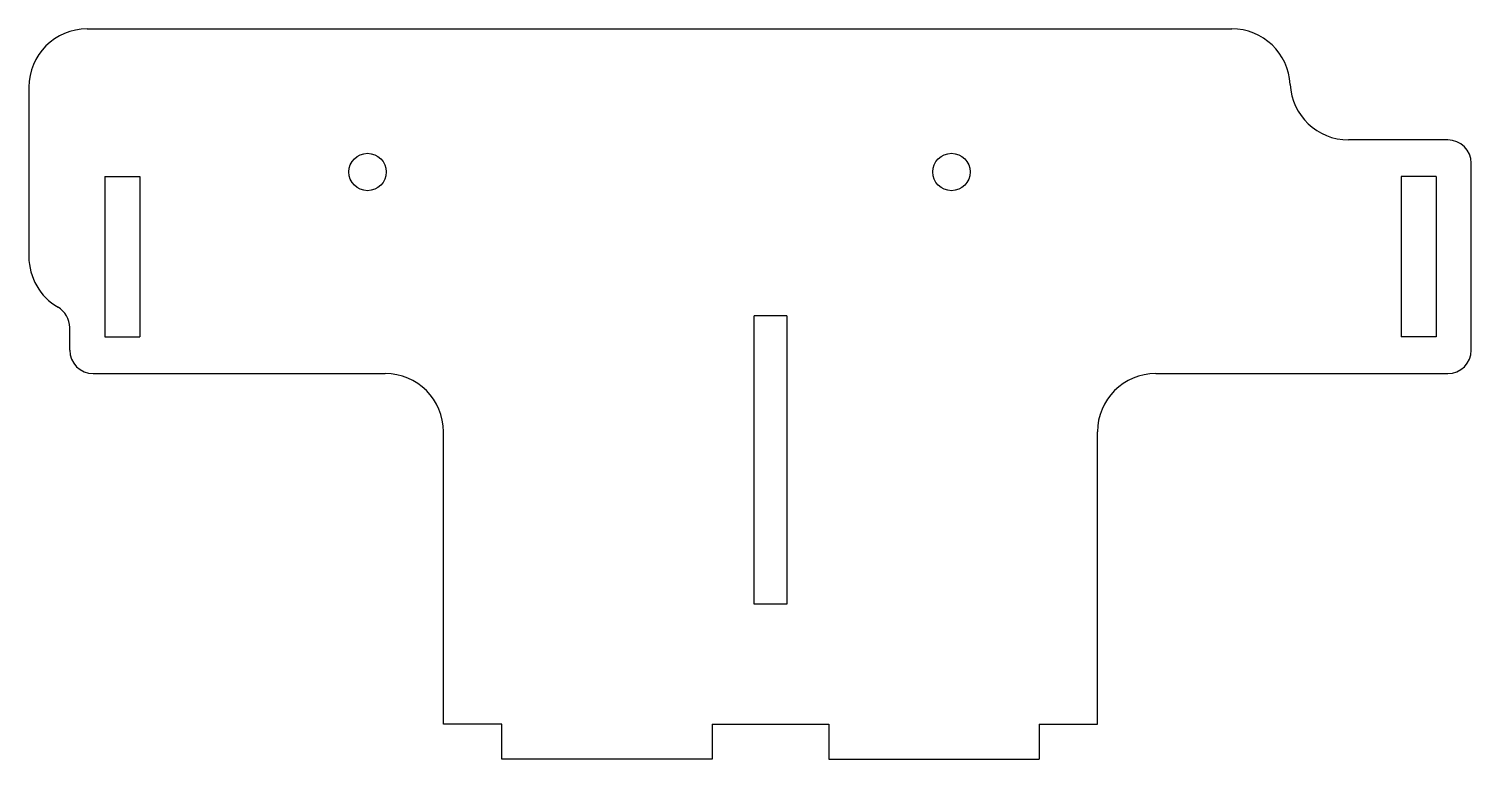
# Model space of a CAD drawing. Header units: millimetres. Extents: x -14 to 110, y 13 to 75.
import ezdxf

# ---------------------------------------------------------------- set-up
doc = ezdxf.new("R2010")
doc.units = ezdxf.units.MM

msp = doc.modelspace()

# ---------------------------------------------------------------- linework, layer by layer
for p, q in [((-8.56, 75.28), (89.44, 75.28)), ((-13.56, 70.28), (-13.56, 55.78)), ((107.94, 65.78), (99.43, 65.78)), ((109.94, 47.78), (109.94, 63.78)), ((-7.06, 62.63), (-4.06, 62.63)), ((-7.06, 62.63), (-7.06, 48.93)), ((-4.06, 62.63), (-4.06, 48.93)), ((103.94, 62.63), (103.94, 48.93)), ((106.94, 62.63), (103.94, 62.63)), ((106.94, 62.63), (106.94, 48.93)), ((48.54, 26.03), (48.54, 50.73)), ((51.34, 50.73), (48.54, 50.73)), ((51.34, 50.73), (51.34, 26.03)), ((-10.06, 47.78), (-10.06, 49.72)), ((-7.06, 48.93), (-4.06, 48.93)), ((106.94, 48.93), (103.94, 48.93)), ((-8.06, 45.78), (16.94, 45.78)), ((82.94, 45.78), (107.94, 45.78)), ((21.94, 15.78), (21.94, 40.78)), ((77.94, 15.78), (77.94, 40.78)), ((51.34, 26.03), (48.54, 26.03)), ((26.94, 15.78), (21.94, 15.78)), ((26.94, 12.78), (26.94, 15.78)), ((44.94, 15.78), (44.94, 12.78)), ((44.94, 15.78), (54.94, 15.78)), ((54.94, 15.78), (54.94, 12.78)), ((72.94, 15.78), (72.94, 12.78)), ((72.94, 15.78), (77.94, 15.78)), ((44.94, 12.78), (26.94, 12.78)), ((54.94, 12.78), (72.94, 12.78))]:
    msp.add_line(p, q)
for centre in [(15.44, 63.03), (65.44, 63.03)]:
    msp.add_circle(centre, 1.6)
for centre, radius, start, end in [((-8.56, 70.28), 5, 90, 180), ((89.44, 70.28), 5, 2.866, 90), ((99.43, 70.78), 5, 182.866, 270), ((107.94, 63.78), 2, 360, 90), ((-8.56, 55.78), 5, 180, 240), ((-12.06, 49.72), 2, 0, 60), ((-8.06, 47.78), 2, 180, 270), ((107.94, 47.78), 2, 270, 360), ((16.94, 40.78), 5, 0, 90), ((82.94, 40.78), 5, 90, 180)]:
    msp.add_arc(centre, radius, start, end)

doc.saveas('drawing.dxf')
